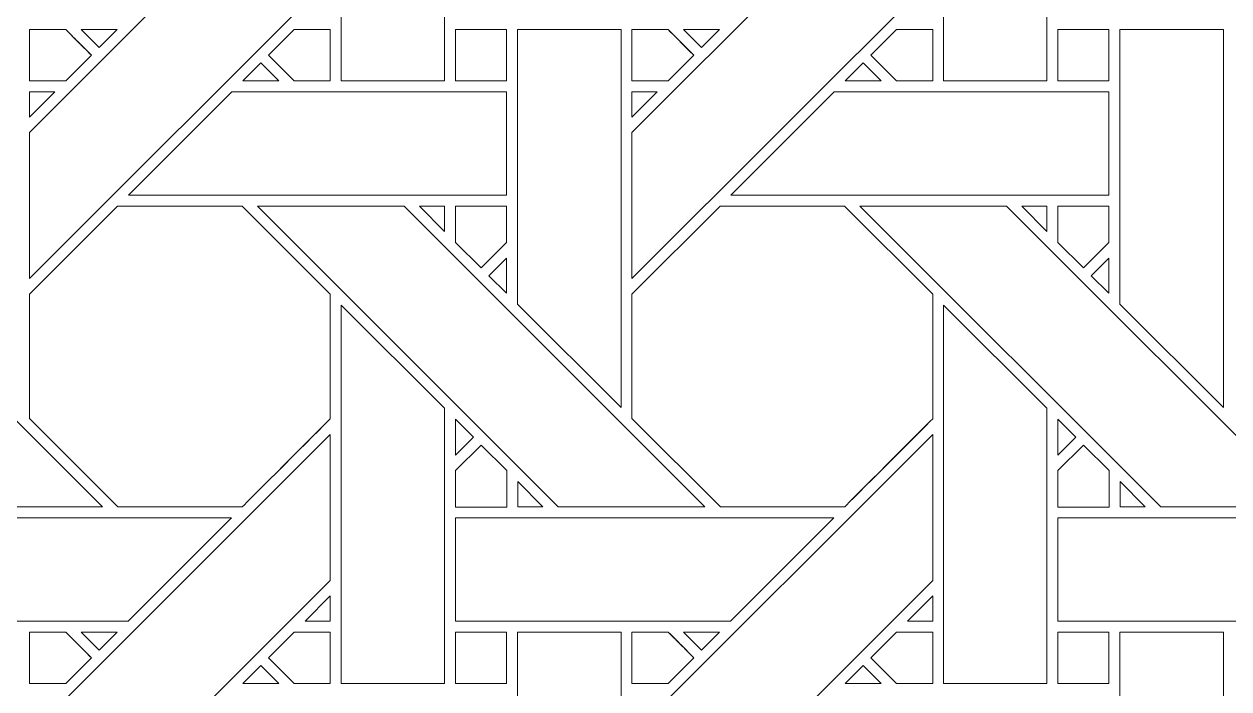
# Model space of a CAD drawing. Header units: inches. Extents: x 2.4 to 22.4, y -0.9 to 19.1.
# Drawn here: x 17.355 to 19.253, y 7.148 to 8.195 of the extents above; entities that cross this region are included whole.
import ezdxf

# ---------------------------------------------------------------- set-up
doc = ezdxf.new("R2010")
doc.units = ezdxf.units.IN
doc.header["$MEASUREMENT"] = 0
doc.layers.add('Design', color=7, linetype='Continuous', lineweight=0)

msp = doc.modelspace()

# ---------------------------------------------------------------- linework, layer by layer
at = {"layer": 'Design'}
for points, knots in [([(12.3829, 19.0948), (6.86, 19.0948), (2.3829, 14.6176), (2.3829, 9.0948), (2.3829, 3.5719), (6.86, -0.9052), (12.3829, -0.9052), (17.9057, -0.9052), (22.3829, 3.5719), (22.3829, 9.0948), (22.3829, 14.6176), (17.9057, 19.0948), (12.3829, 19.0948)], [0, 0, 0, 0, 1, 1, 1, 2, 2, 2, 3, 3, 3, 4, 4, 4, 4]), ([(12.3829, 17.972), (7.4801, 17.972), (3.5056, 13.9975), (3.5056, 9.0948), (3.5056, 4.192), (7.4801, 0.2175), (12.3829, 0.2175), (17.2856, 0.2175), (21.2601, 4.192), (21.2601, 9.0948), (21.2601, 13.9975), (17.2856, 17.972), (12.3829, 17.972)], [0, 0, 0, 0, 1, 1, 1, 2, 2, 2, 3, 3, 3, 4, 4, 4, 4]), ([(17.8548, 8.1057), (17.8548, 8.1057), (17.8548, 8.7015), (17.8548, 8.7015), (17.8548, 8.7015), (18.0176, 8.5394), (18.0176, 8.5394), (18.0176, 8.5394), (18.0176, 8.1057), (18.0176, 8.1057), (18.0176, 8.1057), (17.8548, 8.1057), (17.8548, 8.1057)], [0, 0, 0, 0, 1, 1, 1, 2, 2, 2, 3, 3, 3, 4, 4, 4, 4]), ([(18.8036, 8.1057), (18.8036, 8.1057), (18.8036, 8.7015), (18.8036, 8.7015), (18.8036, 8.7015), (18.9663, 8.5394), (18.9663, 8.5394), (18.9663, 8.5394), (18.9663, 8.1057), (18.9663, 8.1057), (18.9663, 8.1057), (18.8036, 8.1057), (18.8036, 8.1057)], [0, 0, 0, 0, 1, 1, 1, 2, 2, 2, 3, 3, 3, 4, 4, 4, 4]), ([(17.8377, 8.2679), (17.8377, 8.2679), (17.364, 7.7943), (17.364, 7.7943), (17.364, 7.7943), (17.364, 8.0244), (17.364, 8.0244), (17.364, 8.0244), (17.8377, 8.498), (17.8377, 8.498), (17.8377, 8.498), (17.8377, 8.2679), (17.8377, 8.2679)], [0, 0, 0, 0, 1, 1, 1, 2, 2, 2, 3, 3, 3, 4, 4, 4, 4]), ([(18.7864, 8.2679), (18.7864, 8.2679), (18.3128, 7.7943), (18.3128, 7.7943), (18.3128, 7.7943), (18.3128, 8.0244), (18.3128, 8.0244), (18.3128, 8.0244), (18.7864, 8.498), (18.7864, 8.498), (18.7864, 8.498), (18.7864, 8.2679), (18.7864, 8.2679)], [0, 0, 0, 0, 1, 1, 1, 2, 2, 2, 3, 3, 3, 4, 4, 4, 4]), ([(17.3641, 8.1057), (17.3641, 8.1057), (17.3641, 8.1865), (17.3641, 8.1865), (17.3641, 8.1865), (17.4211, 8.1865), (17.4211, 8.1865), (17.4263, 8.1813), (17.457, 8.1505), (17.4615, 8.1461), (17.4615, 8.1461), (17.421, 8.1057), (17.421, 8.1057), (17.421, 8.1057), (17.3641, 8.1057), (17.3641, 8.1057)], [0, 0, 0, 0, 1, 1, 1, 2, 2, 2, 3, 3, 3, 4, 4, 4, 5, 5, 5, 5]), ([(17.4457, 8.1618), (17.4457, 8.1618), (17.4615, 8.1461), (17.4615, 8.1461), (17.4615, 8.1461), (17.421, 8.1057), (17.421, 8.1057), (17.421, 8.1057), (17.3641, 8.1057), (17.3641, 8.1057), (17.3641, 8.1057), (17.3641, 8.1865), (17.3641, 8.1865), (17.3641, 8.1865), (17.4211, 8.1865), (17.4211, 8.1865), (17.4265, 8.1811), (17.4364, 8.1712), (17.4457, 8.1618)], [0, 0, 0, 0, 1, 1, 1, 2, 2, 2, 3, 3, 3, 4, 4, 4, 5, 5, 5, 6, 6, 6, 6]), ([(17.4455, 8.1865), (17.4455, 8.1865), (17.5019, 8.1865), (17.5019, 8.1865), (17.5019, 8.1865), (17.4736, 8.1583), (17.4736, 8.1583), (17.4736, 8.1583), (17.4455, 8.1865), (17.4455, 8.1865)], [0, 0, 0, 0, 1, 1, 1, 2, 2, 2, 3, 3, 3, 3]), ([(17.7806, 8.1057), (17.7806, 8.1057), (17.7403, 8.1461), (17.7403, 8.1461), (17.7403, 8.1461), (17.7807, 8.1865), (17.7807, 8.1865), (17.7807, 8.1865), (17.8377, 8.1865), (17.8377, 8.1865), (17.8377, 8.1865), (17.8377, 8.1057), (17.8377, 8.1057), (17.8377, 8.1057), (17.7806, 8.1057), (17.7806, 8.1057)], [0, 0, 0, 0, 1, 1, 1, 2, 2, 2, 3, 3, 3, 4, 4, 4, 5, 5, 5, 5]), ([(17.8377, 8.1057), (17.8377, 8.1057), (17.7806, 8.1057), (17.7806, 8.1057), (17.7806, 8.1057), (17.7403, 8.1461), (17.7403, 8.1461), (17.7403, 8.1461), (17.7807, 8.1865), (17.7807, 8.1865), (17.7807, 8.1865), (17.8377, 8.1865), (17.8377, 8.1865), (17.8377, 8.1865), (17.8377, 8.1057), (17.8377, 8.1057)], [0, 0, 0, 0, 1, 1, 1, 2, 2, 2, 3, 3, 3, 4, 4, 4, 5, 5, 5, 5]), ([(18.0349, 8.1865), (18.0349, 8.1865), (18.1152, 8.1865), (18.1152, 8.1865), (18.1152, 8.1865), (18.1152, 8.1057), (18.1152, 8.1057), (18.1152, 8.1057), (18.0349, 8.1057), (18.0349, 8.1057), (18.0349, 8.1057), (18.0349, 8.1865), (18.0349, 8.1865)], [0, 0, 0, 0, 1, 1, 1, 2, 2, 2, 3, 3, 3, 4, 4, 4, 4]), ([(18.0349, 8.1057), (18.0349, 8.1057), (18.0349, 8.1865), (18.0349, 8.1865), (18.0349, 8.1865), (18.1152, 8.1865), (18.1152, 8.1865), (18.1152, 8.1865), (18.1152, 8.1057), (18.1152, 8.1057), (18.1152, 8.1057), (18.0349, 8.1057), (18.0349, 8.1057)], [0, 0, 0, 0, 1, 1, 1, 2, 2, 2, 3, 3, 3, 4, 4, 4, 4]), ([(18.1327, 7.7543), (18.1327, 7.7543), (18.1327, 8.1865), (18.1327, 8.1865), (18.1327, 8.1865), (18.2956, 8.1865), (18.2956, 8.1865), (18.2956, 8.1865), (18.2956, 7.5914), (18.2956, 7.5914), (18.2956, 7.5914), (18.1327, 7.7543), (18.1327, 7.7543)], [0, 0, 0, 0, 1, 1, 1, 2, 2, 2, 3, 3, 3, 4, 4, 4, 4]), ([(18.3699, 8.1865), (18.375, 8.1813), (18.4058, 8.1505), (18.4102, 8.1461), (18.4102, 8.1461), (18.3698, 8.1057), (18.3698, 8.1057), (18.3698, 8.1057), (18.3128, 8.1057), (18.3128, 8.1057), (18.3128, 8.1057), (18.3128, 8.1865), (18.3128, 8.1865), (18.3128, 8.1865), (18.3699, 8.1865), (18.3699, 8.1865)], [0, 0, 0, 0, 1, 1, 1, 2, 2, 2, 3, 3, 3, 4, 4, 4, 5, 5, 5, 5]), ([(18.4102, 8.1461), (18.4102, 8.1461), (18.3698, 8.1057), (18.3698, 8.1057), (18.3698, 8.1057), (18.3128, 8.1057), (18.3128, 8.1057), (18.3128, 8.1057), (18.3128, 8.1865), (18.3128, 8.1865), (18.3128, 8.1865), (18.3699, 8.1865), (18.3699, 8.1865), (18.3754, 8.1809), (18.4102, 8.1461), (18.4102, 8.1461)], [0, 0, 0, 0, 1, 1, 1, 2, 2, 2, 3, 3, 3, 4, 4, 4, 5, 5, 5, 5]), ([(18.3942, 8.1865), (18.3942, 8.1865), (18.4507, 8.1865), (18.4507, 8.1865), (18.4507, 8.1865), (18.4224, 8.1583), (18.4224, 8.1583), (18.4224, 8.1583), (18.3942, 8.1865), (18.3942, 8.1865)], [0, 0, 0, 0, 1, 1, 1, 2, 2, 2, 3, 3, 3, 3]), ([(18.7294, 8.1057), (18.7294, 8.1057), (18.689, 8.1461), (18.689, 8.1461), (18.689, 8.1461), (18.7294, 8.1865), (18.7294, 8.1865), (18.7294, 8.1865), (18.7865, 8.1865), (18.7865, 8.1865), (18.7865, 8.1865), (18.7865, 8.1057), (18.7865, 8.1057), (18.7865, 8.1057), (18.7294, 8.1057), (18.7294, 8.1057)], [0, 0, 0, 0, 1, 1, 1, 2, 2, 2, 3, 3, 3, 4, 4, 4, 5, 5, 5, 5]), ([(18.7865, 8.1057), (18.7865, 8.1057), (18.7294, 8.1057), (18.7294, 8.1057), (18.7294, 8.1057), (18.689, 8.1461), (18.689, 8.1461), (18.689, 8.1461), (18.7294, 8.1865), (18.7294, 8.1865), (18.7294, 8.1865), (18.7865, 8.1865), (18.7865, 8.1865), (18.7865, 8.1865), (18.7865, 8.1057), (18.7865, 8.1057)], [0, 0, 0, 0, 1, 1, 1, 2, 2, 2, 3, 3, 3, 4, 4, 4, 5, 5, 5, 5]), ([(18.9837, 8.1865), (18.9837, 8.1865), (19.0639, 8.1865), (19.0639, 8.1865), (19.0639, 8.1865), (19.0639, 8.1057), (19.0639, 8.1057), (19.0639, 8.1057), (18.9837, 8.1057), (18.9837, 8.1057), (18.9837, 8.1057), (18.9837, 8.1865), (18.9837, 8.1865)], [0, 0, 0, 0, 1, 1, 1, 2, 2, 2, 3, 3, 3, 4, 4, 4, 4]), ([(18.9837, 8.1057), (18.9837, 8.1057), (18.9837, 8.1865), (18.9837, 8.1865), (18.9837, 8.1865), (19.0639, 8.1865), (19.0639, 8.1865), (19.0639, 8.1865), (19.0639, 8.1057), (19.0639, 8.1057), (19.0639, 8.1057), (18.9837, 8.1057), (18.9837, 8.1057)], [0, 0, 0, 0, 1, 1, 1, 2, 2, 2, 3, 3, 3, 4, 4, 4, 4]), ([(19.0814, 7.7543), (19.0814, 7.7543), (19.0814, 8.1865), (19.0814, 8.1865), (19.0814, 8.1865), (19.2443, 8.1865), (19.2443, 8.1865), (19.2443, 8.1865), (19.2443, 7.5914), (19.2443, 7.5914), (19.2443, 7.5914), (19.0814, 7.7543), (19.0814, 7.7543)], [0, 0, 0, 0, 1, 1, 1, 2, 2, 2, 3, 3, 3, 4, 4, 4, 4]), ([(17.7281, 8.1339), (17.7281, 8.1339), (17.7564, 8.1057), (17.7564, 8.1057), (17.7564, 8.1057), (17.6999, 8.1057), (17.6999, 8.1057), (17.6999, 8.1057), (17.7281, 8.1339), (17.7281, 8.1339)], [0, 0, 0, 0, 1, 1, 1, 2, 2, 2, 3, 3, 3, 3]), ([(18.6768, 8.1339), (18.6768, 8.1339), (18.7051, 8.1057), (18.7051, 8.1057), (18.7051, 8.1057), (18.6486, 8.1057), (18.6486, 8.1057), (18.6486, 8.1057), (18.6768, 8.1339), (18.6768, 8.1339)], [0, 0, 0, 0, 1, 1, 1, 2, 2, 2, 3, 3, 3, 3]), ([(17.4039, 8.0885), (17.4039, 8.0885), (17.364, 8.0487), (17.364, 8.0487), (17.364, 8.0487), (17.364, 8.0885), (17.364, 8.0885), (17.364, 8.0885), (17.4039, 8.0885), (17.4039, 8.0885)], [0, 0, 0, 0, 1, 1, 1, 2, 2, 2, 3, 3, 3, 3]), ([(18.1152, 8.0885), (18.1152, 8.0885), (18.1152, 7.9257), (18.1152, 7.9257), (18.1152, 7.9257), (17.5199, 7.9257), (17.5199, 7.9257), (17.5199, 7.9257), (17.6827, 8.0885), (17.6827, 8.0885), (17.6827, 8.0885), (18.1152, 8.0885), (18.1152, 8.0885)], [0, 0, 0, 0, 1, 1, 1, 2, 2, 2, 3, 3, 3, 4, 4, 4, 4]), ([(18.3526, 8.0885), (18.3526, 8.0885), (18.3128, 8.0487), (18.3128, 8.0487), (18.3128, 8.0487), (18.3128, 8.0885), (18.3128, 8.0885), (18.3128, 8.0885), (18.3526, 8.0885), (18.3526, 8.0885)], [0, 0, 0, 0, 1, 1, 1, 2, 2, 2, 3, 3, 3, 3]), ([(19.0639, 8.0885), (19.0639, 8.0885), (19.0639, 7.9257), (19.0639, 7.9257), (19.0639, 7.9257), (18.4686, 7.9257), (18.4686, 7.9257), (18.4686, 7.9257), (18.6314, 8.0885), (18.6314, 8.0885), (18.6314, 8.0885), (19.0639, 8.0885), (19.0639, 8.0885)], [0, 0, 0, 0, 1, 1, 1, 2, 2, 2, 3, 3, 3, 4, 4, 4, 4]), ([(17.248, 7.435), (17.248, 7.435), (16.7745, 7.9086), (16.7745, 7.9086), (16.7745, 7.9086), (17.0054, 7.9086), (17.0054, 7.9086), (17.0054, 7.9086), (17.479, 7.435), (17.479, 7.435), (17.479, 7.435), (17.248, 7.435), (17.248, 7.435)], [0, 0, 0, 0, 1, 1, 1, 2, 2, 2, 3, 3, 3, 4, 4, 4, 4]), ([(17.699, 7.435), (17.699, 7.435), (17.5033, 7.435), (17.5033, 7.435), (17.5033, 7.435), (17.3641, 7.5742), (17.3641, 7.5742), (17.3641, 7.5742), (17.3641, 7.7699), (17.3641, 7.7699), (17.3641, 7.7699), (17.5028, 7.9086), (17.5028, 7.9086), (17.5028, 7.9086), (17.699, 7.9086), (17.699, 7.9086), (17.699, 7.9086), (17.8377, 7.7699), (17.8377, 7.7699), (17.8377, 7.7699), (17.8377, 7.5737), (17.8377, 7.5737), (17.8199, 7.5557), (17.708, 7.444), (17.699, 7.435)], [0, 0, 0, 0, 1, 1, 1, 2, 2, 2, 3, 3, 3, 4, 4, 4, 5, 5, 5, 6, 6, 6, 7, 7, 7, 8, 8, 8, 8]), ([(17.8377, 7.5737), (17.8198, 7.5556), (17.7079, 7.4439), (17.699, 7.435), (17.699, 7.435), (17.5033, 7.435), (17.5033, 7.435), (17.5033, 7.435), (17.3641, 7.5742), (17.3641, 7.5742), (17.3641, 7.5742), (17.3641, 7.7699), (17.3641, 7.7699), (17.3641, 7.7699), (17.5028, 7.9086), (17.5028, 7.9086), (17.5028, 7.9086), (17.699, 7.9086), (17.699, 7.9086), (17.699, 7.9086), (17.8377, 7.7699), (17.8377, 7.7699), (17.8377, 7.7699), (17.8377, 7.5737), (17.8377, 7.5737)], [0, 0, 0, 0, 1, 1, 1, 2, 2, 2, 3, 3, 3, 4, 4, 4, 5, 5, 5, 6, 6, 6, 7, 7, 7, 8, 8, 8, 8]), ([(18.1967, 7.435), (18.1967, 7.435), (17.7232, 7.9086), (17.7232, 7.9086), (17.7232, 7.9086), (17.9541, 7.9086), (17.9541, 7.9086), (17.9541, 7.9086), (18.4278, 7.435), (18.4278, 7.435), (18.4278, 7.435), (18.1967, 7.435), (18.1967, 7.435)], [0, 0, 0, 0, 1, 1, 1, 2, 2, 2, 3, 3, 3, 4, 4, 4, 4]), ([(18.0177, 7.9086), (18.0177, 7.9086), (18.0177, 7.8688), (18.0177, 7.8688), (18.0177, 7.8688), (17.9783, 7.9086), (17.9783, 7.9086), (17.9783, 7.9086), (18.0177, 7.9086), (18.0177, 7.9086)], [0, 0, 0, 0, 1, 1, 1, 2, 2, 2, 3, 3, 3, 3]), ([(18.1152, 7.9086), (18.1152, 7.9086), (18.1152, 7.851), (18.1152, 7.851), (18.1152, 7.851), (18.0753, 7.8111), (18.0753, 7.8111), (18.0753, 7.8111), (18.0349, 7.8514), (18.0349, 7.8514), (18.0349, 7.8514), (18.0349, 7.9086), (18.0349, 7.9086), (18.0349, 7.9086), (18.1152, 7.9086), (18.1152, 7.9086)], [0, 0, 0, 0, 1, 1, 1, 2, 2, 2, 3, 3, 3, 4, 4, 4, 5, 5, 5, 5]), ([(18.0753, 7.8111), (18.0753, 7.8111), (18.0349, 7.8514), (18.0349, 7.8514), (18.0349, 7.8514), (18.0349, 7.9086), (18.0349, 7.9086), (18.0349, 7.9086), (18.1152, 7.9086), (18.1152, 7.9086), (18.1152, 7.9086), (18.1152, 7.851), (18.1152, 7.851), (18.1152, 7.851), (18.0753, 7.8111), (18.0753, 7.8111)], [0, 0, 0, 0, 1, 1, 1, 2, 2, 2, 3, 3, 3, 4, 4, 4, 5, 5, 5, 5]), ([(18.4515, 7.9086), (18.4515, 7.9086), (18.6477, 7.9086), (18.6477, 7.9086), (18.6477, 7.9086), (18.7865, 7.7699), (18.7865, 7.7699), (18.7865, 7.7699), (18.7865, 7.5737), (18.7865, 7.5737), (18.7687, 7.5557), (18.6567, 7.444), (18.6478, 7.435), (18.6478, 7.435), (18.4521, 7.435), (18.4521, 7.435), (18.4521, 7.435), (18.3128, 7.5742), (18.3128, 7.5742), (18.3128, 7.5742), (18.3128, 7.7699), (18.3128, 7.7699), (18.3128, 7.7699), (18.4515, 7.9086), (18.4515, 7.9086)], [0, 0, 0, 0, 1, 1, 1, 2, 2, 2, 3, 3, 3, 4, 4, 4, 5, 5, 5, 6, 6, 6, 7, 7, 7, 8, 8, 8, 8]), ([(18.7865, 7.5737), (18.7683, 7.5554), (18.6565, 7.4437), (18.6478, 7.435), (18.6478, 7.435), (18.4521, 7.435), (18.4521, 7.435), (18.4521, 7.435), (18.3128, 7.5742), (18.3128, 7.5742), (18.3128, 7.5742), (18.3128, 7.7699), (18.3128, 7.7699), (18.3128, 7.7699), (18.4515, 7.9086), (18.4515, 7.9086), (18.4515, 7.9086), (18.6477, 7.9086), (18.6477, 7.9086), (18.6477, 7.9086), (18.7865, 7.7699), (18.7865, 7.7699), (18.7865, 7.7699), (18.7865, 7.5737), (18.7865, 7.5737)], [0, 0, 0, 0, 1, 1, 1, 2, 2, 2, 3, 3, 3, 4, 4, 4, 5, 5, 5, 6, 6, 6, 7, 7, 7, 8, 8, 8, 8]), ([(19.1455, 7.435), (19.1455, 7.435), (18.6719, 7.9086), (18.6719, 7.9086), (18.6719, 7.9086), (18.9029, 7.9086), (18.9029, 7.9086), (18.9029, 7.9086), (19.3765, 7.435), (19.3765, 7.435), (19.3765, 7.435), (19.1455, 7.435), (19.1455, 7.435)], [0, 0, 0, 0, 1, 1, 1, 2, 2, 2, 3, 3, 3, 4, 4, 4, 4]), ([(18.9664, 7.9086), (18.9664, 7.9086), (18.9664, 7.8688), (18.9664, 7.8688), (18.9664, 7.8688), (18.927, 7.9086), (18.927, 7.9086), (18.927, 7.9086), (18.9664, 7.9086), (18.9664, 7.9086)], [0, 0, 0, 0, 1, 1, 1, 2, 2, 2, 3, 3, 3, 3]), ([(19.0639, 7.9086), (19.0639, 7.9086), (19.0639, 7.851), (19.0639, 7.851), (19.0639, 7.851), (19.024, 7.8111), (19.024, 7.8111), (19.024, 7.8111), (18.9837, 7.8514), (18.9837, 7.8514), (18.9837, 7.8514), (18.9837, 7.9086), (18.9837, 7.9086), (18.9837, 7.9086), (19.0639, 7.9086), (19.0639, 7.9086)], [0, 0, 0, 0, 1, 1, 1, 2, 2, 2, 3, 3, 3, 4, 4, 4, 5, 5, 5, 5]), ([(19.024, 7.8111), (19.024, 7.8111), (18.9837, 7.8514), (18.9837, 7.8514), (18.9837, 7.8514), (18.9837, 7.9086), (18.9837, 7.9086), (18.9837, 7.9086), (19.0639, 7.9086), (19.0639, 7.9086), (19.0639, 7.9086), (19.0639, 7.851), (19.0639, 7.851), (19.0639, 7.851), (19.024, 7.8111), (19.024, 7.8111)], [0, 0, 0, 0, 1, 1, 1, 2, 2, 2, 3, 3, 3, 4, 4, 4, 5, 5, 5, 5]), ([(18.1152, 7.8268), (18.1152, 7.8268), (18.1152, 7.7716), (18.1152, 7.7716), (18.1152, 7.7716), (18.0874, 7.799), (18.0874, 7.799), (18.0874, 7.799), (18.1152, 7.8268), (18.1152, 7.8268)], [0, 0, 0, 0, 1, 1, 1, 2, 2, 2, 3, 3, 3, 3]), ([(19.0639, 7.8268), (19.0639, 7.8268), (19.0639, 7.7716), (19.0639, 7.7716), (19.0639, 7.7716), (19.0361, 7.799), (19.0361, 7.799), (19.0361, 7.799), (19.0639, 7.8268), (19.0639, 7.8268)], [0, 0, 0, 0, 1, 1, 1, 2, 2, 2, 3, 3, 3, 3]), ([(17.8548, 7.157), (17.8548, 7.157), (17.8548, 7.7528), (17.8548, 7.7528), (17.8548, 7.7528), (18.0176, 7.5906), (18.0176, 7.5906), (18.0176, 7.5906), (18.0176, 7.157), (18.0176, 7.157), (18.0176, 7.157), (17.8548, 7.157), (17.8548, 7.157)], [0, 0, 0, 0, 1, 1, 1, 2, 2, 2, 3, 3, 3, 4, 4, 4, 4]), ([(18.8036, 7.157), (18.8036, 7.157), (18.8036, 7.7528), (18.8036, 7.7528), (18.8036, 7.7528), (18.9663, 7.5906), (18.9663, 7.5906), (18.9663, 7.5906), (18.9663, 7.157), (18.9663, 7.157), (18.9663, 7.157), (18.8036, 7.157), (18.8036, 7.157)], [0, 0, 0, 0, 1, 1, 1, 2, 2, 2, 3, 3, 3, 4, 4, 4, 4]), ([(18.0349, 7.5164), (18.0349, 7.5164), (18.0349, 7.5732), (18.0349, 7.5732), (18.0349, 7.5732), (18.0631, 7.5446), (18.0631, 7.5446), (18.0631, 7.5446), (18.0349, 7.5164), (18.0349, 7.5164)], [0, 0, 0, 0, 1, 1, 1, 2, 2, 2, 3, 3, 3, 3]), ([(18.9836, 7.5164), (18.9836, 7.5164), (18.9836, 7.5732), (18.9836, 7.5732), (18.9836, 7.5732), (19.0118, 7.5446), (19.0118, 7.5446), (19.0118, 7.5446), (18.9836, 7.5164), (18.9836, 7.5164)], [0, 0, 0, 0, 1, 1, 1, 2, 2, 2, 3, 3, 3, 3]), ([(17.8377, 7.3192), (17.8377, 7.3192), (17.364, 6.8455), (17.364, 6.8455), (17.364, 6.8455), (17.364, 7.0756), (17.364, 7.0756), (17.364, 7.0756), (17.8377, 7.5492), (17.8377, 7.5492), (17.8377, 7.5492), (17.8377, 7.3192), (17.8377, 7.3192)], [0, 0, 0, 0, 1, 1, 1, 2, 2, 2, 3, 3, 3, 4, 4, 4, 4]), ([(18.7864, 7.3192), (18.7864, 7.3192), (18.3128, 6.8455), (18.3128, 6.8455), (18.3128, 6.8455), (18.3128, 7.0756), (18.3128, 7.0756), (18.3128, 7.0756), (18.7864, 7.5492), (18.7864, 7.5492), (18.7864, 7.5492), (18.7864, 7.3192), (18.7864, 7.3192)], [0, 0, 0, 0, 1, 1, 1, 2, 2, 2, 3, 3, 3, 4, 4, 4, 4]), ([(18.0349, 7.4347), (18.0349, 7.4347), (18.0349, 7.492), (18.0349, 7.492), (18.0349, 7.492), (18.0753, 7.5323), (18.0753, 7.5323), (18.0753, 7.5323), (18.1156, 7.492), (18.1156, 7.492), (18.1156, 7.492), (18.1156, 7.4347), (18.1156, 7.4347), (18.1156, 7.4347), (18.0349, 7.4347), (18.0349, 7.4347)], [0, 0, 0, 0, 1, 1, 1, 2, 2, 2, 3, 3, 3, 4, 4, 4, 5, 5, 5, 5]), ([(18.0753, 7.5323), (18.0753, 7.5323), (18.1156, 7.492), (18.1156, 7.492), (18.1156, 7.492), (18.1156, 7.4347), (18.1156, 7.4347), (18.1156, 7.4347), (18.0349, 7.4347), (18.0349, 7.4347), (18.0349, 7.4347), (18.0349, 7.492), (18.0349, 7.492), (18.0349, 7.492), (18.0753, 7.5323), (18.0753, 7.5323)], [0, 0, 0, 0, 1, 1, 1, 2, 2, 2, 3, 3, 3, 4, 4, 4, 5, 5, 5, 5]), ([(18.9837, 7.4347), (18.9837, 7.4347), (18.9837, 7.492), (18.9837, 7.492), (18.9837, 7.492), (19.024, 7.5323), (19.024, 7.5323), (19.024, 7.5323), (19.0643, 7.492), (19.0643, 7.492), (19.0643, 7.492), (19.0643, 7.4347), (19.0643, 7.4347), (19.0643, 7.4347), (18.9837, 7.4347), (18.9837, 7.4347)], [0, 0, 0, 0, 1, 1, 1, 2, 2, 2, 3, 3, 3, 4, 4, 4, 5, 5, 5, 5]), ([(19.024, 7.5323), (19.024, 7.5323), (19.0643, 7.492), (19.0643, 7.492), (19.0643, 7.492), (19.0643, 7.4347), (19.0643, 7.4347), (19.0643, 7.4347), (18.9837, 7.4347), (18.9837, 7.4347), (18.9837, 7.4347), (18.9837, 7.492), (18.9837, 7.492), (18.9837, 7.492), (19.024, 7.5323), (19.024, 7.5323)], [0, 0, 0, 0, 1, 1, 1, 2, 2, 2, 3, 3, 3, 4, 4, 4, 5, 5, 5, 5]), ([(18.1328, 7.4349), (18.1328, 7.4349), (18.1328, 7.4747), (18.1328, 7.4747), (18.1328, 7.4747), (18.1725, 7.4349), (18.1725, 7.4349), (18.1725, 7.4349), (18.1328, 7.4349), (18.1328, 7.4349)], [0, 0, 0, 0, 1, 1, 1, 2, 2, 2, 3, 3, 3, 3]), ([(19.0815, 7.4349), (19.0815, 7.4349), (19.0815, 7.4747), (19.0815, 7.4747), (19.0815, 7.4747), (19.1213, 7.4349), (19.1213, 7.4349), (19.1213, 7.4349), (19.0815, 7.4349), (19.0815, 7.4349)], [0, 0, 0, 0, 1, 1, 1, 2, 2, 2, 3, 3, 3, 3]), ([(17.5191, 7.255), (17.5191, 7.255), (17.0862, 7.255), (17.0862, 7.255), (17.0862, 7.255), (17.0862, 7.4177), (17.0862, 7.4177), (17.0862, 7.4177), (17.6819, 7.4177), (17.6819, 7.4177), (17.6819, 7.4177), (17.5191, 7.255), (17.5191, 7.255)], [0, 0, 0, 0, 1, 1, 1, 2, 2, 2, 3, 3, 3, 4, 4, 4, 4]), ([(18.4679, 7.255), (18.4679, 7.255), (18.0349, 7.255), (18.0349, 7.255), (18.0349, 7.255), (18.0349, 7.4177), (18.0349, 7.4177), (18.0349, 7.4177), (18.6306, 7.4177), (18.6306, 7.4177), (18.6306, 7.4177), (18.4679, 7.255), (18.4679, 7.255)], [0, 0, 0, 0, 1, 1, 1, 2, 2, 2, 3, 3, 3, 4, 4, 4, 4]), ([(19.4166, 7.255), (19.4166, 7.255), (18.9836, 7.255), (18.9836, 7.255), (18.9836, 7.255), (18.9836, 7.4177), (18.9836, 7.4177), (18.9836, 7.4177), (19.5793, 7.4177), (19.5793, 7.4177), (19.5793, 7.4177), (19.4166, 7.255), (19.4166, 7.255)], [0, 0, 0, 0, 1, 1, 1, 2, 2, 2, 3, 3, 3, 4, 4, 4, 4]), ([(17.8377, 7.2948), (17.8377, 7.2948), (17.8377, 7.255), (17.8377, 7.255), (17.8377, 7.255), (17.7979, 7.255), (17.7979, 7.255), (17.7979, 7.255), (17.8377, 7.2948), (17.8377, 7.2948)], [0, 0, 0, 0, 1, 1, 1, 2, 2, 2, 3, 3, 3, 3]), ([(18.7864, 7.2948), (18.7864, 7.2948), (18.7864, 7.255), (18.7864, 7.255), (18.7864, 7.255), (18.7467, 7.255), (18.7467, 7.255), (18.7467, 7.255), (18.7864, 7.2948), (18.7864, 7.2948)], [0, 0, 0, 0, 1, 1, 1, 2, 2, 2, 3, 3, 3, 3]), ([(17.3641, 7.1569), (17.3641, 7.1569), (17.3641, 7.2377), (17.3641, 7.2377), (17.3641, 7.2377), (17.4211, 7.2377), (17.4211, 7.2377), (17.4263, 7.2326), (17.457, 7.2018), (17.4615, 7.1974), (17.4615, 7.1974), (17.421, 7.1569), (17.421, 7.1569), (17.421, 7.1569), (17.3641, 7.1569), (17.3641, 7.1569)], [0, 0, 0, 0, 1, 1, 1, 2, 2, 2, 3, 3, 3, 4, 4, 4, 5, 5, 5, 5]), ([(17.4468, 7.2121), (17.4468, 7.2121), (17.4615, 7.1974), (17.4615, 7.1974), (17.4615, 7.1974), (17.421, 7.1569), (17.421, 7.1569), (17.421, 7.1569), (17.3641, 7.1569), (17.3641, 7.1569), (17.3641, 7.1569), (17.3641, 7.2377), (17.3641, 7.2377), (17.3641, 7.2377), (17.4211, 7.2377), (17.4211, 7.2377), (17.4267, 7.2322), (17.4371, 7.2217), (17.4468, 7.2121)], [0, 0, 0, 0, 1, 1, 1, 2, 2, 2, 3, 3, 3, 4, 4, 4, 5, 5, 5, 6, 6, 6, 6]), ([(17.4455, 7.2377), (17.4455, 7.2377), (17.5019, 7.2377), (17.5019, 7.2377), (17.5019, 7.2377), (17.4736, 7.2096), (17.4736, 7.2096), (17.4736, 7.2096), (17.4455, 7.2377), (17.4455, 7.2377)], [0, 0, 0, 0, 1, 1, 1, 2, 2, 2, 3, 3, 3, 3]), ([(17.7806, 7.1569), (17.7806, 7.1569), (17.7403, 7.1973), (17.7403, 7.1973), (17.7403, 7.1973), (17.7807, 7.2377), (17.7807, 7.2377), (17.7807, 7.2377), (17.8377, 7.2377), (17.8377, 7.2377), (17.8377, 7.2377), (17.8377, 7.1569), (17.8377, 7.1569), (17.8377, 7.1569), (17.7806, 7.1569), (17.7806, 7.1569)], [0, 0, 0, 0, 1, 1, 1, 2, 2, 2, 3, 3, 3, 4, 4, 4, 5, 5, 5, 5]), ([(17.8377, 7.1569), (17.8377, 7.1569), (17.7806, 7.1569), (17.7806, 7.1569), (17.7806, 7.1569), (17.7403, 7.1973), (17.7403, 7.1973), (17.7403, 7.1973), (17.7807, 7.2377), (17.7807, 7.2377), (17.7807, 7.2377), (17.8377, 7.2377), (17.8377, 7.2377), (17.8377, 7.2377), (17.8377, 7.1569), (17.8377, 7.1569)], [0, 0, 0, 0, 1, 1, 1, 2, 2, 2, 3, 3, 3, 4, 4, 4, 5, 5, 5, 5]), ([(18.0349, 7.2377), (18.0349, 7.2377), (18.1152, 7.2377), (18.1152, 7.2377), (18.1152, 7.2377), (18.1152, 7.1569), (18.1152, 7.1569), (18.1152, 7.1569), (18.0349, 7.1569), (18.0349, 7.1569), (18.0349, 7.1569), (18.0349, 7.2377), (18.0349, 7.2377)], [0, 0, 0, 0, 1, 1, 1, 2, 2, 2, 3, 3, 3, 4, 4, 4, 4]), ([(18.0349, 7.1569), (18.0349, 7.1569), (18.0349, 7.2377), (18.0349, 7.2377), (18.0349, 7.2377), (18.1152, 7.2377), (18.1152, 7.2377), (18.1152, 7.2377), (18.1152, 7.1569), (18.1152, 7.1569), (18.1152, 7.1569), (18.0349, 7.1569), (18.0349, 7.1569)], [0, 0, 0, 0, 1, 1, 1, 2, 2, 2, 3, 3, 3, 4, 4, 4, 4]), ([(18.1327, 6.8055), (18.1327, 6.8055), (18.1327, 7.2377), (18.1327, 7.2377), (18.1327, 7.2377), (18.2956, 7.2377), (18.2956, 7.2377), (18.2956, 7.2377), (18.2956, 6.6426), (18.2956, 6.6426), (18.2956, 6.6426), (18.1327, 6.8055), (18.1327, 6.8055)], [0, 0, 0, 0, 1, 1, 1, 2, 2, 2, 3, 3, 3, 4, 4, 4, 4]), ([(18.3699, 7.2377), (18.375, 7.2326), (18.4058, 7.2018), (18.4102, 7.1974), (18.4102, 7.1974), (18.3698, 7.1569), (18.3698, 7.1569), (18.3698, 7.1569), (18.3128, 7.1569), (18.3128, 7.1569), (18.3128, 7.1569), (18.3128, 7.2377), (18.3128, 7.2377), (18.3128, 7.2377), (18.3699, 7.2377), (18.3699, 7.2377)], [0, 0, 0, 0, 1, 1, 1, 2, 2, 2, 3, 3, 3, 4, 4, 4, 5, 5, 5, 5]), ([(18.4102, 7.1974), (18.4102, 7.1974), (18.3698, 7.1569), (18.3698, 7.1569), (18.3698, 7.1569), (18.3128, 7.1569), (18.3128, 7.1569), (18.3128, 7.1569), (18.3128, 7.2377), (18.3128, 7.2377), (18.3128, 7.2377), (18.3699, 7.2377), (18.3699, 7.2377), (18.3755, 7.2322), (18.4102, 7.1974), (18.4102, 7.1974)], [0, 0, 0, 0, 1, 1, 1, 2, 2, 2, 3, 3, 3, 4, 4, 4, 5, 5, 5, 5]), ([(18.3942, 7.2377), (18.3942, 7.2377), (18.4507, 7.2377), (18.4507, 7.2377), (18.4507, 7.2377), (18.4224, 7.2096), (18.4224, 7.2096), (18.4224, 7.2096), (18.3942, 7.2377), (18.3942, 7.2377)], [0, 0, 0, 0, 1, 1, 1, 2, 2, 2, 3, 3, 3, 3]), ([(18.7294, 7.1569), (18.7294, 7.1569), (18.689, 7.1973), (18.689, 7.1973), (18.689, 7.1973), (18.7294, 7.2377), (18.7294, 7.2377), (18.7294, 7.2377), (18.7865, 7.2377), (18.7865, 7.2377), (18.7865, 7.2377), (18.7865, 7.1569), (18.7865, 7.1569), (18.7865, 7.1569), (18.7294, 7.1569), (18.7294, 7.1569)], [0, 0, 0, 0, 1, 1, 1, 2, 2, 2, 3, 3, 3, 4, 4, 4, 5, 5, 5, 5]), ([(18.7865, 7.1569), (18.7865, 7.1569), (18.7294, 7.1569), (18.7294, 7.1569), (18.7294, 7.1569), (18.689, 7.1973), (18.689, 7.1973), (18.689, 7.1973), (18.7294, 7.2377), (18.7294, 7.2377), (18.7294, 7.2377), (18.7865, 7.2377), (18.7865, 7.2377), (18.7865, 7.2377), (18.7865, 7.1569), (18.7865, 7.1569)], [0, 0, 0, 0, 1, 1, 1, 2, 2, 2, 3, 3, 3, 4, 4, 4, 5, 5, 5, 5]), ([(18.9837, 7.2377), (18.9837, 7.2377), (19.0639, 7.2377), (19.0639, 7.2377), (19.0639, 7.2377), (19.0639, 7.1569), (19.0639, 7.1569), (19.0639, 7.1569), (18.9837, 7.1569), (18.9837, 7.1569), (18.9837, 7.1569), (18.9837, 7.2377), (18.9837, 7.2377)], [0, 0, 0, 0, 1, 1, 1, 2, 2, 2, 3, 3, 3, 4, 4, 4, 4]), ([(18.9837, 7.1569), (18.9837, 7.1569), (18.9837, 7.2377), (18.9837, 7.2377), (18.9837, 7.2377), (19.0639, 7.2377), (19.0639, 7.2377), (19.0639, 7.2377), (19.0639, 7.1569), (19.0639, 7.1569), (19.0639, 7.1569), (18.9837, 7.1569), (18.9837, 7.1569)], [0, 0, 0, 0, 1, 1, 1, 2, 2, 2, 3, 3, 3, 4, 4, 4, 4]), ([(19.0814, 6.8055), (19.0814, 6.8055), (19.0814, 7.2377), (19.0814, 7.2377), (19.0814, 7.2377), (19.2443, 7.2377), (19.2443, 7.2377), (19.2443, 7.2377), (19.2443, 6.6426), (19.2443, 6.6426), (19.2443, 6.6426), (19.0814, 6.8055), (19.0814, 6.8055)], [0, 0, 0, 0, 1, 1, 1, 2, 2, 2, 3, 3, 3, 4, 4, 4, 4]), ([(17.7281, 7.1852), (17.7281, 7.1852), (17.7564, 7.157), (17.7564, 7.157), (17.7564, 7.157), (17.6999, 7.157), (17.6999, 7.157), (17.6999, 7.157), (17.7281, 7.1852), (17.7281, 7.1852)], [0, 0, 0, 0, 1, 1, 1, 2, 2, 2, 3, 3, 3, 3]), ([(18.6768, 7.1852), (18.6768, 7.1852), (18.7051, 7.157), (18.7051, 7.157), (18.7051, 7.157), (18.6486, 7.157), (18.6486, 7.157), (18.6486, 7.157), (18.6768, 7.1852), (18.6768, 7.1852)], [0, 0, 0, 0, 1, 1, 1, 2, 2, 2, 3, 3, 3, 3])]:
    msp.add_open_spline(points, degree=3, knots=knots, dxfattribs=at)

doc.saveas('drawing.dxf')
